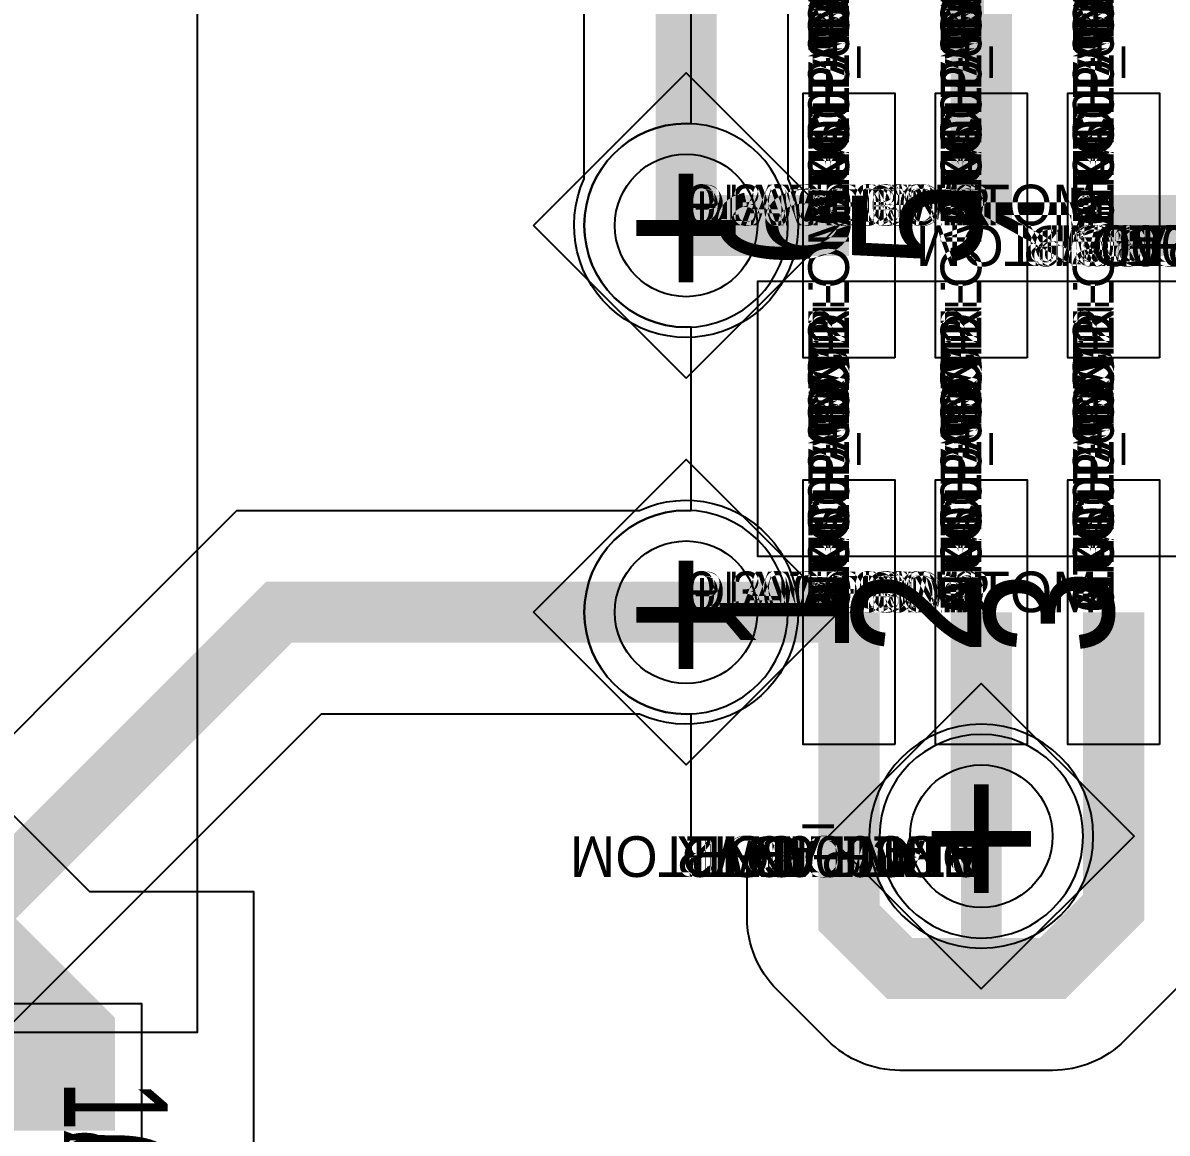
# Model space of a CAD drawing. Extents: x 0 to 323, y 0 to 320.
# Drawn here: x 127.76 to 133.38, y 160.5 to 165.95 of the extents above; entities that cross this region are included whole.
import ezdxf
from ezdxf.enums import TextEntityAlignment as Align

# ---------------------------------------------------------------- set-up
doc = ezdxf.new("R2010")
doc.units = 0
doc.header["$MEASUREMENT"] = 0
doc.layers.get('0').update_dxf_attribs({"linetype": 'CONTINUOUS'})
for name, color, linetype in [('CDN_FIGURES', 7, 'CONTINUOUS'), ('ETCH_BOTTOM', 7, 'CONTINUOUS'), ('ETCH_GND', 3, 'CONTINUOUS'), ('ETCH_INT1', 4, 'CONTINUOUS'), ('ETCH_INT2', 5, 'CONTINUOUS'), ('ETCH_PWR', 6, 'CONTINUOUS'), ('ETCH_TOP', 2, 'CONTINUOUS'), ('MANUFACTURING_NCLEGEND-1-6', 8, 'CONTINUOUS'), ('PACKAGE_GEOMETRY_ASSEMBLY_TOP', 11, 'CONTINUOUS'), ('PACKAGE_GEOMETRY_PIN_NUMBER', 9, 'CONTINUOUS')]:
    doc.layers.add(name, color=color, linetype=linetype)

# ---------------------------------------------------------------- blocks, each defined once
blk = doc.blocks.new('PAD_INFO')
for tag in ['SHAPE_TYPE', 'PAD_HEIGHT', 'PAD_LAYER', 'PAD_TYPE', 'PAD_WIDTH']:
    blk.add_attdef(tag, (0, 0), '', height=0.2)
at = {"flags": 2}
blk.add_attdef('CDN_TYPE', (0, 0), '', height=0.2, dxfattribs=at)
blk = doc.blocks.new('DRILL_INFO')
at = {"flags": 2}
blk.add_attdef('CDN_TYPE', (0, 0), '', height=0.2, dxfattribs=at)
for tag in ['FSHAPE', 'FCHAR', 'DRILL_HEIGHT', 'DIAMETER', 'PLATED', 'DRILL_WIDTH']:
    blk.add_attdef(tag, (0, 0), '', height=0.2)
blk = doc.blocks.new('VIA0700X0300')
at = {"layer": 'ETCH_BOTTOM'}
blk.add_circle((0, 0), 0.35, dxfattribs=at)
at = {"layer": 'ETCH_GND'}
blk.add_circle((0, 0), 0.35, dxfattribs=at)
at = {"layer": 'ETCH_INT1'}
blk.add_circle((0, 0), 0.35, dxfattribs=at)
at = {"layer": 'ETCH_INT2'}
blk.add_circle((0, 0), 0.35, dxfattribs=at)
at = {"layer": 'ETCH_PWR'}
blk.add_circle((0, 0), 0.35, dxfattribs=at)
at = {"layer": 'ETCH_TOP'}
blk.add_circle((0, 0), 0.35, dxfattribs=at)
ref = blk.add_blockref('PAD_INFO', (0, 0))
ref.add_attrib('PAD_LAYER', 'ETCH_TOP', (0, 0), dxfattribs={"height": 0.2})
ref.add_attrib('SHAPE_TYPE', 'NULL', (0, 0), dxfattribs={"height": 0.2})
ref.add_attrib('PAD_TYPE', 'ANTIPAD', (0, 0), dxfattribs={"height": 0.2})
ref.add_attrib('PAD_WIDTH', '0.000000', (0, 0), dxfattribs={"height": 0.2})
ref.add_attrib('PAD_HEIGHT', '0.000000', (0, 0), dxfattribs={"height": 0.2})
ref = blk.add_blockref('PAD_INFO', (0, 0))
ref.add_attrib('PAD_LAYER', 'ETCH_GND', (0, 0), dxfattribs={"height": 0.2})
ref.add_attrib('SHAPE_TYPE', 'NULL', (0, 0), dxfattribs={"height": 0.2})
ref.add_attrib('PAD_TYPE', 'ANTIPAD', (0, 0), dxfattribs={"height": 0.2})
ref.add_attrib('PAD_WIDTH', '0.000000', (0, 0), dxfattribs={"height": 0.2})
ref.add_attrib('PAD_HEIGHT', '0.000000', (0, 0), dxfattribs={"height": 0.2})
ref = blk.add_blockref('PAD_INFO', (0, 0))
ref.add_attrib('PAD_LAYER', 'ETCH_INT1', (0, 0), dxfattribs={"height": 0.2})
ref.add_attrib('SHAPE_TYPE', 'NULL', (0, 0), dxfattribs={"height": 0.2})
ref.add_attrib('PAD_TYPE', 'ANTIPAD', (0, 0), dxfattribs={"height": 0.2})
ref.add_attrib('PAD_WIDTH', '0.000000', (0, 0), dxfattribs={"height": 0.2})
ref.add_attrib('PAD_HEIGHT', '0.000000', (0, 0), dxfattribs={"height": 0.2})
ref = blk.add_blockref('PAD_INFO', (0, 0))
ref.add_attrib('PAD_LAYER', 'ETCH_INT2', (0, 0), dxfattribs={"height": 0.2})
ref.add_attrib('SHAPE_TYPE', 'NULL', (0, 0), dxfattribs={"height": 0.2})
ref.add_attrib('PAD_TYPE', 'ANTIPAD', (0, 0), dxfattribs={"height": 0.2})
ref.add_attrib('PAD_WIDTH', '0.000000', (0, 0), dxfattribs={"height": 0.2})
ref.add_attrib('PAD_HEIGHT', '0.000000', (0, 0), dxfattribs={"height": 0.2})
ref = blk.add_blockref('PAD_INFO', (0, 0))
ref.add_attrib('PAD_LAYER', 'ETCH_PWR', (0, 0), dxfattribs={"height": 0.2})
ref.add_attrib('SHAPE_TYPE', 'NULL', (0, 0), dxfattribs={"height": 0.2})
ref.add_attrib('PAD_TYPE', 'ANTIPAD', (0, 0), dxfattribs={"height": 0.2})
ref.add_attrib('PAD_WIDTH', '0.000000', (0, 0), dxfattribs={"height": 0.2})
ref.add_attrib('PAD_HEIGHT', '0.000000', (0, 0), dxfattribs={"height": 0.2})
ref = blk.add_blockref('PAD_INFO', (0, 0))
ref.add_attrib('PAD_LAYER', 'ETCH_BOTTOM', (0, 0), dxfattribs={"height": 0.2})
ref.add_attrib('SHAPE_TYPE', 'NULL', (0, 0), dxfattribs={"height": 0.2})
ref.add_attrib('PAD_TYPE', 'ANTIPAD', (0, 0), dxfattribs={"height": 0.2})
ref.add_attrib('PAD_WIDTH', '0.000000', (0, 0), dxfattribs={"height": 0.2})
ref.add_attrib('PAD_HEIGHT', '0.000000', (0, 0), dxfattribs={"height": 0.2})
ref = blk.add_blockref('PAD_INFO', (0, 0))
ref.add_attrib('PAD_LAYER', 'ETCH_TOP', (0, 0), dxfattribs={"height": 0.2})
ref.add_attrib('SHAPE_TYPE', 'NULL', (0, 0), dxfattribs={"height": 0.2})
ref.add_attrib('PAD_TYPE', 'THERMAL', (0, 0), dxfattribs={"height": 0.2})
ref.add_attrib('PAD_WIDTH', '0.000000', (0, 0), dxfattribs={"height": 0.2})
ref.add_attrib('PAD_HEIGHT', '0.000000', (0, 0), dxfattribs={"height": 0.2})
ref = blk.add_blockref('PAD_INFO', (0, 0))
ref.add_attrib('PAD_LAYER', 'ETCH_GND', (0, 0), dxfattribs={"height": 0.2})
ref.add_attrib('SHAPE_TYPE', 'NULL', (0, 0), dxfattribs={"height": 0.2})
ref.add_attrib('PAD_TYPE', 'THERMAL', (0, 0), dxfattribs={"height": 0.2})
ref.add_attrib('PAD_WIDTH', '0.000000', (0, 0), dxfattribs={"height": 0.2})
ref.add_attrib('PAD_HEIGHT', '0.000000', (0, 0), dxfattribs={"height": 0.2})
ref = blk.add_blockref('PAD_INFO', (0, 0))
ref.add_attrib('PAD_LAYER', 'ETCH_INT1', (0, 0), dxfattribs={"height": 0.2})
ref.add_attrib('SHAPE_TYPE', 'NULL', (0, 0), dxfattribs={"height": 0.2})
ref.add_attrib('PAD_TYPE', 'THERMAL', (0, 0), dxfattribs={"height": 0.2})
ref.add_attrib('PAD_WIDTH', '0.000000', (0, 0), dxfattribs={"height": 0.2})
ref.add_attrib('PAD_HEIGHT', '0.000000', (0, 0), dxfattribs={"height": 0.2})
ref = blk.add_blockref('PAD_INFO', (0, 0))
ref.add_attrib('PAD_LAYER', 'ETCH_INT2', (0, 0), dxfattribs={"height": 0.2})
ref.add_attrib('SHAPE_TYPE', 'NULL', (0, 0), dxfattribs={"height": 0.2})
ref.add_attrib('PAD_TYPE', 'THERMAL', (0, 0), dxfattribs={"height": 0.2})
ref.add_attrib('PAD_WIDTH', '0.000000', (0, 0), dxfattribs={"height": 0.2})
ref.add_attrib('PAD_HEIGHT', '0.000000', (0, 0), dxfattribs={"height": 0.2})
ref = blk.add_blockref('PAD_INFO', (0, 0))
ref.add_attrib('PAD_LAYER', 'ETCH_PWR', (0, 0), dxfattribs={"height": 0.2})
ref.add_attrib('SHAPE_TYPE', 'NULL', (0, 0), dxfattribs={"height": 0.2})
ref.add_attrib('PAD_TYPE', 'THERMAL', (0, 0), dxfattribs={"height": 0.2})
ref.add_attrib('PAD_WIDTH', '0.000000', (0, 0), dxfattribs={"height": 0.2})
ref.add_attrib('PAD_HEIGHT', '0.000000', (0, 0), dxfattribs={"height": 0.2})
ref = blk.add_blockref('PAD_INFO', (0, 0))
ref.add_attrib('PAD_LAYER', 'ETCH_BOTTOM', (0, 0), dxfattribs={"height": 0.2})
ref.add_attrib('SHAPE_TYPE', 'NULL', (0, 0), dxfattribs={"height": 0.2})
ref.add_attrib('PAD_TYPE', 'THERMAL', (0, 0), dxfattribs={"height": 0.2})
ref.add_attrib('PAD_WIDTH', '0.000000', (0, 0), dxfattribs={"height": 0.2})
ref.add_attrib('PAD_HEIGHT', '0.000000', (0, 0), dxfattribs={"height": 0.2})
ref = blk.add_blockref('PAD_INFO', (0, 0))
ref.add_attrib('PAD_LAYER', 'ETCH_TOP', (0, 0), dxfattribs={"height": 0.2})
ref.add_attrib('SHAPE_TYPE', 'CIRCLE', (0, 0), dxfattribs={"height": 0.2})
ref.add_attrib('PAD_TYPE', 'REGULAR', (0, 0), dxfattribs={"height": 0.2})
ref.add_attrib('PAD_WIDTH', '0.700000', (0, 0), dxfattribs={"height": 0.2})
ref.add_attrib('PAD_HEIGHT', '0.700000', (0, 0), dxfattribs={"height": 0.2})
ref = blk.add_blockref('PAD_INFO', (0, 0))
ref.add_attrib('PAD_LAYER', 'ETCH_GND', (0, 0), dxfattribs={"height": 0.2})
ref.add_attrib('SHAPE_TYPE', 'CIRCLE', (0, 0), dxfattribs={"height": 0.2})
ref.add_attrib('PAD_TYPE', 'REGULAR', (0, 0), dxfattribs={"height": 0.2})
ref.add_attrib('PAD_WIDTH', '0.700000', (0, 0), dxfattribs={"height": 0.2})
ref.add_attrib('PAD_HEIGHT', '0.700000', (0, 0), dxfattribs={"height": 0.2})
ref = blk.add_blockref('PAD_INFO', (0, 0))
ref.add_attrib('PAD_LAYER', 'ETCH_INT1', (0, 0), dxfattribs={"height": 0.2})
ref.add_attrib('SHAPE_TYPE', 'CIRCLE', (0, 0), dxfattribs={"height": 0.2})
ref.add_attrib('PAD_TYPE', 'REGULAR', (0, 0), dxfattribs={"height": 0.2})
ref.add_attrib('PAD_WIDTH', '0.700000', (0, 0), dxfattribs={"height": 0.2})
ref.add_attrib('PAD_HEIGHT', '0.700000', (0, 0), dxfattribs={"height": 0.2})
ref = blk.add_blockref('PAD_INFO', (0, 0))
ref.add_attrib('PAD_LAYER', 'ETCH_INT2', (0, 0), dxfattribs={"height": 0.2})
ref.add_attrib('SHAPE_TYPE', 'CIRCLE', (0, 0), dxfattribs={"height": 0.2})
ref.add_attrib('PAD_TYPE', 'REGULAR', (0, 0), dxfattribs={"height": 0.2})
ref.add_attrib('PAD_WIDTH', '0.700000', (0, 0), dxfattribs={"height": 0.2})
ref.add_attrib('PAD_HEIGHT', '0.700000', (0, 0), dxfattribs={"height": 0.2})
ref = blk.add_blockref('PAD_INFO', (0, 0))
ref.add_attrib('PAD_LAYER', 'ETCH_PWR', (0, 0), dxfattribs={"height": 0.2})
ref.add_attrib('SHAPE_TYPE', 'CIRCLE', (0, 0), dxfattribs={"height": 0.2})
ref.add_attrib('PAD_TYPE', 'REGULAR', (0, 0), dxfattribs={"height": 0.2})
ref.add_attrib('PAD_WIDTH', '0.700000', (0, 0), dxfattribs={"height": 0.2})
ref.add_attrib('PAD_HEIGHT', '0.700000', (0, 0), dxfattribs={"height": 0.2})
ref = blk.add_blockref('PAD_INFO', (0, 0))
ref.add_attrib('PAD_LAYER', 'ETCH_BOTTOM', (0, 0), dxfattribs={"height": 0.2})
ref.add_attrib('SHAPE_TYPE', 'CIRCLE', (0, 0), dxfattribs={"height": 0.2})
ref.add_attrib('PAD_TYPE', 'REGULAR', (0, 0), dxfattribs={"height": 0.2})
ref.add_attrib('PAD_WIDTH', '0.700000', (0, 0), dxfattribs={"height": 0.2})
ref.add_attrib('PAD_HEIGHT', '0.700000', (0, 0), dxfattribs={"height": 0.2})
ref = blk.add_blockref('DRILL_INFO', (0, 0))
ref.add_attrib('DIAMETER', '0.300000', (0, 0), dxfattribs={"height": 0.2})
ref.add_attrib('PLATED', 'PLATED', (0, 0), dxfattribs={"height": 0.2})
ref.add_attrib('FSHAPE', 'DIAMOND', (0, 0), dxfattribs={"height": 0.2})
ref.add_attrib('FCHAR', '+', (0, 0), dxfattribs={"height": 0.2})
ref.add_attrib('DRILL_WIDTH', '1.500000', (0, 0), dxfattribs={"height": 0.2})
ref.add_attrib('DRILL_HEIGHT', '1.500000', (0, 0), dxfattribs={"height": 0.2})
for tag in ['CDN_TYPE', 'PIN']:
    blk.add_attdef(tag, (0, 0), '', height=0.2)
at = {"flags": 2}
for tag in ['PSTKNAME', 'BBV']:
    blk.add_attdef(tag, (0, 0), '', height=0.2, dxfattribs=at)
blk = doc.blocks.new('FIGURE_DIAMOND')
at = {"layer": 'CDN_FIGURES'}
blk.add_lwpolyline([(-0.5, 0), (0, 0.5), (0.5, 0), (0, -0.5)], close=True, dxfattribs=at)
blk = doc.blocks.new('RC1300X0450TS_NS')
at = {"layer": 'ETCH_TOP'}
blk.add_lwpolyline([(-0.65, -0.225), (-0.65, 0.225), (0.65, 0.225), (0.65, -0.225)], close=True, dxfattribs=at)
ref = blk.add_blockref('PAD_INFO', (0, 0))
ref.add_attrib('PAD_LAYER', 'ETCH_TOP', (0, 0), dxfattribs={"height": 0.2})
ref.add_attrib('SHAPE_TYPE', 'NULL', (0, 0), dxfattribs={"height": 0.2})
ref.add_attrib('PAD_TYPE', 'ANTIPAD', (0, 0), dxfattribs={"height": 0.2})
ref.add_attrib('PAD_WIDTH', '0.000000', (0, 0), dxfattribs={"height": 0.2})
ref.add_attrib('PAD_HEIGHT', '0.000000', (0, 0), dxfattribs={"height": 0.2})
ref = blk.add_blockref('PAD_INFO', (0, 0))
ref.add_attrib('PAD_LAYER', 'ETCH_GND', (0, 0), dxfattribs={"height": 0.2})
ref.add_attrib('SHAPE_TYPE', 'NULL', (0, 0), dxfattribs={"height": 0.2})
ref.add_attrib('PAD_TYPE', 'ANTIPAD', (0, 0), dxfattribs={"height": 0.2})
ref.add_attrib('PAD_WIDTH', '0.000000', (0, 0), dxfattribs={"height": 0.2})
ref.add_attrib('PAD_HEIGHT', '0.000000', (0, 0), dxfattribs={"height": 0.2})
ref = blk.add_blockref('PAD_INFO', (0, 0))
ref.add_attrib('PAD_LAYER', 'ETCH_INT1', (0, 0), dxfattribs={"height": 0.2})
ref.add_attrib('SHAPE_TYPE', 'NULL', (0, 0), dxfattribs={"height": 0.2})
ref.add_attrib('PAD_TYPE', 'ANTIPAD', (0, 0), dxfattribs={"height": 0.2})
ref.add_attrib('PAD_WIDTH', '0.000000', (0, 0), dxfattribs={"height": 0.2})
ref.add_attrib('PAD_HEIGHT', '0.000000', (0, 0), dxfattribs={"height": 0.2})
ref = blk.add_blockref('PAD_INFO', (0, 0))
ref.add_attrib('PAD_LAYER', 'ETCH_INT2', (0, 0), dxfattribs={"height": 0.2})
ref.add_attrib('SHAPE_TYPE', 'NULL', (0, 0), dxfattribs={"height": 0.2})
ref.add_attrib('PAD_TYPE', 'ANTIPAD', (0, 0), dxfattribs={"height": 0.2})
ref.add_attrib('PAD_WIDTH', '0.000000', (0, 0), dxfattribs={"height": 0.2})
ref.add_attrib('PAD_HEIGHT', '0.000000', (0, 0), dxfattribs={"height": 0.2})
ref = blk.add_blockref('PAD_INFO', (0, 0))
ref.add_attrib('PAD_LAYER', 'ETCH_PWR', (0, 0), dxfattribs={"height": 0.2})
ref.add_attrib('SHAPE_TYPE', 'NULL', (0, 0), dxfattribs={"height": 0.2})
ref.add_attrib('PAD_TYPE', 'ANTIPAD', (0, 0), dxfattribs={"height": 0.2})
ref.add_attrib('PAD_WIDTH', '0.000000', (0, 0), dxfattribs={"height": 0.2})
ref.add_attrib('PAD_HEIGHT', '0.000000', (0, 0), dxfattribs={"height": 0.2})
ref = blk.add_blockref('PAD_INFO', (0, 0))
ref.add_attrib('PAD_LAYER', 'ETCH_BOTTOM', (0, 0), dxfattribs={"height": 0.2})
ref.add_attrib('SHAPE_TYPE', 'NULL', (0, 0), dxfattribs={"height": 0.2})
ref.add_attrib('PAD_TYPE', 'ANTIPAD', (0, 0), dxfattribs={"height": 0.2})
ref.add_attrib('PAD_WIDTH', '0.000000', (0, 0), dxfattribs={"height": 0.2})
ref.add_attrib('PAD_HEIGHT', '0.000000', (0, 0), dxfattribs={"height": 0.2})
ref = blk.add_blockref('PAD_INFO', (0, 0))
ref.add_attrib('PAD_LAYER', 'ETCH_TOP', (0, 0), dxfattribs={"height": 0.2})
ref.add_attrib('SHAPE_TYPE', 'NULL', (0, 0), dxfattribs={"height": 0.2})
ref.add_attrib('PAD_TYPE', 'THERMAL', (0, 0), dxfattribs={"height": 0.2})
ref.add_attrib('PAD_WIDTH', '0.000000', (0, 0), dxfattribs={"height": 0.2})
ref.add_attrib('PAD_HEIGHT', '0.000000', (0, 0), dxfattribs={"height": 0.2})
ref = blk.add_blockref('PAD_INFO', (0, 0))
ref.add_attrib('PAD_LAYER', 'ETCH_GND', (0, 0), dxfattribs={"height": 0.2})
ref.add_attrib('SHAPE_TYPE', 'NULL', (0, 0), dxfattribs={"height": 0.2})
ref.add_attrib('PAD_TYPE', 'THERMAL', (0, 0), dxfattribs={"height": 0.2})
ref.add_attrib('PAD_WIDTH', '0.000000', (0, 0), dxfattribs={"height": 0.2})
ref.add_attrib('PAD_HEIGHT', '0.000000', (0, 0), dxfattribs={"height": 0.2})
ref = blk.add_blockref('PAD_INFO', (0, 0))
ref.add_attrib('PAD_LAYER', 'ETCH_INT1', (0, 0), dxfattribs={"height": 0.2})
ref.add_attrib('SHAPE_TYPE', 'NULL', (0, 0), dxfattribs={"height": 0.2})
ref.add_attrib('PAD_TYPE', 'THERMAL', (0, 0), dxfattribs={"height": 0.2})
ref.add_attrib('PAD_WIDTH', '0.000000', (0, 0), dxfattribs={"height": 0.2})
ref.add_attrib('PAD_HEIGHT', '0.000000', (0, 0), dxfattribs={"height": 0.2})
ref = blk.add_blockref('PAD_INFO', (0, 0))
ref.add_attrib('PAD_LAYER', 'ETCH_INT2', (0, 0), dxfattribs={"height": 0.2})
ref.add_attrib('SHAPE_TYPE', 'NULL', (0, 0), dxfattribs={"height": 0.2})
ref.add_attrib('PAD_TYPE', 'THERMAL', (0, 0), dxfattribs={"height": 0.2})
ref.add_attrib('PAD_WIDTH', '0.000000', (0, 0), dxfattribs={"height": 0.2})
ref.add_attrib('PAD_HEIGHT', '0.000000', (0, 0), dxfattribs={"height": 0.2})
ref = blk.add_blockref('PAD_INFO', (0, 0))
ref.add_attrib('PAD_LAYER', 'ETCH_PWR', (0, 0), dxfattribs={"height": 0.2})
ref.add_attrib('SHAPE_TYPE', 'NULL', (0, 0), dxfattribs={"height": 0.2})
ref.add_attrib('PAD_TYPE', 'THERMAL', (0, 0), dxfattribs={"height": 0.2})
ref.add_attrib('PAD_WIDTH', '0.000000', (0, 0), dxfattribs={"height": 0.2})
ref.add_attrib('PAD_HEIGHT', '0.000000', (0, 0), dxfattribs={"height": 0.2})
ref = blk.add_blockref('PAD_INFO', (0, 0))
ref.add_attrib('PAD_LAYER', 'ETCH_BOTTOM', (0, 0), dxfattribs={"height": 0.2})
ref.add_attrib('SHAPE_TYPE', 'NULL', (0, 0), dxfattribs={"height": 0.2})
ref.add_attrib('PAD_TYPE', 'THERMAL', (0, 0), dxfattribs={"height": 0.2})
ref.add_attrib('PAD_WIDTH', '0.000000', (0, 0), dxfattribs={"height": 0.2})
ref.add_attrib('PAD_HEIGHT', '0.000000', (0, 0), dxfattribs={"height": 0.2})
ref = blk.add_blockref('PAD_INFO', (0, 0))
ref.add_attrib('PAD_LAYER', 'ETCH_TOP', (0, 0), dxfattribs={"height": 0.2})
ref.add_attrib('SHAPE_TYPE', 'RECTANGLE', (0, 0), dxfattribs={"height": 0.2})
ref.add_attrib('PAD_TYPE', 'REGULAR', (0, 0), dxfattribs={"height": 0.2})
ref.add_attrib('PAD_WIDTH', '1.300000', (0, 0), dxfattribs={"height": 0.2})
ref.add_attrib('PAD_HEIGHT', '0.450000', (0, 0), dxfattribs={"height": 0.2})
ref = blk.add_blockref('PAD_INFO', (0, 0))
ref.add_attrib('PAD_LAYER', 'ETCH_GND', (0, 0), dxfattribs={"height": 0.2})
ref.add_attrib('SHAPE_TYPE', 'NULL', (0, 0), dxfattribs={"height": 0.2})
ref.add_attrib('PAD_TYPE', 'REGULAR', (0, 0), dxfattribs={"height": 0.2})
ref.add_attrib('PAD_WIDTH', '0.000000', (0, 0), dxfattribs={"height": 0.2})
ref.add_attrib('PAD_HEIGHT', '0.000000', (0, 0), dxfattribs={"height": 0.2})
ref = blk.add_blockref('PAD_INFO', (0, 0))
ref.add_attrib('PAD_LAYER', 'ETCH_INT1', (0, 0), dxfattribs={"height": 0.2})
ref.add_attrib('SHAPE_TYPE', 'NULL', (0, 0), dxfattribs={"height": 0.2})
ref.add_attrib('PAD_TYPE', 'REGULAR', (0, 0), dxfattribs={"height": 0.2})
ref.add_attrib('PAD_WIDTH', '0.000000', (0, 0), dxfattribs={"height": 0.2})
ref.add_attrib('PAD_HEIGHT', '0.000000', (0, 0), dxfattribs={"height": 0.2})
ref = blk.add_blockref('PAD_INFO', (0, 0))
ref.add_attrib('PAD_LAYER', 'ETCH_INT2', (0, 0), dxfattribs={"height": 0.2})
ref.add_attrib('SHAPE_TYPE', 'NULL', (0, 0), dxfattribs={"height": 0.2})
ref.add_attrib('PAD_TYPE', 'REGULAR', (0, 0), dxfattribs={"height": 0.2})
ref.add_attrib('PAD_WIDTH', '0.000000', (0, 0), dxfattribs={"height": 0.2})
ref.add_attrib('PAD_HEIGHT', '0.000000', (0, 0), dxfattribs={"height": 0.2})
ref = blk.add_blockref('PAD_INFO', (0, 0))
ref.add_attrib('PAD_LAYER', 'ETCH_PWR', (0, 0), dxfattribs={"height": 0.2})
ref.add_attrib('SHAPE_TYPE', 'NULL', (0, 0), dxfattribs={"height": 0.2})
ref.add_attrib('PAD_TYPE', 'REGULAR', (0, 0), dxfattribs={"height": 0.2})
ref.add_attrib('PAD_WIDTH', '0.000000', (0, 0), dxfattribs={"height": 0.2})
ref.add_attrib('PAD_HEIGHT', '0.000000', (0, 0), dxfattribs={"height": 0.2})
ref = blk.add_blockref('PAD_INFO', (0, 0))
ref.add_attrib('PAD_LAYER', 'ETCH_BOTTOM', (0, 0), dxfattribs={"height": 0.2})
ref.add_attrib('SHAPE_TYPE', 'NULL', (0, 0), dxfattribs={"height": 0.2})
ref.add_attrib('PAD_TYPE', 'REGULAR', (0, 0), dxfattribs={"height": 0.2})
ref.add_attrib('PAD_WIDTH', '0.000000', (0, 0), dxfattribs={"height": 0.2})
ref.add_attrib('PAD_HEIGHT', '0.000000', (0, 0), dxfattribs={"height": 0.2})
ref = blk.add_blockref('DRILL_INFO', (0, 0))
ref.add_attrib('DIAMETER', '0.000000', (0, 0), dxfattribs={"height": 0.2})
ref.add_attrib('PLATED', 'PLATED', (0, 0), dxfattribs={"height": 0.2})
ref.add_attrib('FSHAPE', 'NULL', (0, 0), dxfattribs={"height": 0.2})
ref.add_attrib('DRILL_WIDTH', '0.000000', (0, 0), dxfattribs={"height": 0.2})
ref.add_attrib('DRILL_HEIGHT', '0.000000', (0, 0), dxfattribs={"height": 0.2})
for tag in ['CDN_TYPE', 'PIN']:
    blk.add_attdef(tag, (0, 0), '', height=0.2)
at = {"flags": 2}
for tag in ['PSTKNAME', 'BBV']:
    blk.add_attdef(tag, (0, 0), '', height=0.2, dxfattribs=at)
blk = doc.blocks.new('F58')
at = {"layer": 'PACKAGE_GEOMETRY_ASSEMBLY_TOP'}
blk.add_lwpolyline([(0.275, -1.75), (1.625, -1.75), (1.625, 0.45), (0.275, 0.45)], close=True, dxfattribs=at)
at = {"layer": 'ETCH_TOP'}
ref = blk.add_blockref('RC1300X0450TS_NS', (0, 0), dxfattribs=at)
ref.add_attrib('CDN_TYPE', 'PIN', (0, 0), dxfattribs={"height": 0.2})
ref.add_attrib('PIN', '1', (0, 0), dxfattribs={"height": 0.2})
ref = blk.add_blockref('RC1300X0450TS_NS', (1.9, 0), dxfattribs=at)
ref.add_attrib('CDN_TYPE', 'PIN', (0, 0), dxfattribs={"height": 0.2})
ref.add_attrib('PIN', '6', (0, 0), dxfattribs={"height": 0.2})
ref = blk.add_blockref('RC1300X0450TS_NS', (0, -0.65), dxfattribs=at)
ref.add_attrib('CDN_TYPE', 'PIN', (0, 0), dxfattribs={"height": 0.2})
ref.add_attrib('PIN', '2', (0, 0), dxfattribs={"height": 0.2})
ref = blk.add_blockref('RC1300X0450TS_NS', (0, -1.3), dxfattribs=at)
ref.add_attrib('CDN_TYPE', 'PIN', (0, 0), dxfattribs={"height": 0.2})
ref.add_attrib('PIN', '3', (0, 0), dxfattribs={"height": 0.2})
ref = blk.add_blockref('RC1300X0450TS_NS', (1.9, -1.3), dxfattribs=at)
ref.add_attrib('CDN_TYPE', 'PIN', (0, 0), dxfattribs={"height": 0.2})
ref.add_attrib('PIN', '4', (0, 0), dxfattribs={"height": 0.2})
ref = blk.add_blockref('RC1300X0450TS_NS', (1.9, -0.65), dxfattribs=at)
ref.add_attrib('CDN_TYPE', 'PIN', (0, 0), dxfattribs={"height": 0.2})
ref.add_attrib('PIN', '5', (0, 0), dxfattribs={"height": 0.2})
at = {"flags": 2}
for tag in ['SYMBOL_TYPE', 'CDN_TYPE', 'REFDES']:
    blk.add_attdef(tag, (0, 0), '', height=0.2, dxfattribs=at)
blk = doc.blocks.new('RC1250X0760TS')
at = {"layer": 'ETCH_TOP'}
blk.add_lwpolyline([(-0.625, -0.38), (-0.625, 0.38), (0.625, 0.38), (0.625, -0.38)], close=True, dxfattribs=at)
ref = blk.add_blockref('PAD_INFO', (0, 0))
ref.add_attrib('PAD_LAYER', 'ETCH_TOP', (0, 0), dxfattribs={"height": 0.2})
ref.add_attrib('SHAPE_TYPE', 'NULL', (0, 0), dxfattribs={"height": 0.2})
ref.add_attrib('PAD_TYPE', 'ANTIPAD', (0, 0), dxfattribs={"height": 0.2})
ref.add_attrib('PAD_WIDTH', '0.000000', (0, 0), dxfattribs={"height": 0.2})
ref.add_attrib('PAD_HEIGHT', '0.000000', (0, 0), dxfattribs={"height": 0.2})
ref = blk.add_blockref('PAD_INFO', (0, 0))
ref.add_attrib('PAD_LAYER', 'ETCH_GND', (0, 0), dxfattribs={"height": 0.2})
ref.add_attrib('SHAPE_TYPE', 'NULL', (0, 0), dxfattribs={"height": 0.2})
ref.add_attrib('PAD_TYPE', 'ANTIPAD', (0, 0), dxfattribs={"height": 0.2})
ref.add_attrib('PAD_WIDTH', '0.000000', (0, 0), dxfattribs={"height": 0.2})
ref.add_attrib('PAD_HEIGHT', '0.000000', (0, 0), dxfattribs={"height": 0.2})
ref = blk.add_blockref('PAD_INFO', (0, 0))
ref.add_attrib('PAD_LAYER', 'ETCH_INT1', (0, 0), dxfattribs={"height": 0.2})
ref.add_attrib('SHAPE_TYPE', 'NULL', (0, 0), dxfattribs={"height": 0.2})
ref.add_attrib('PAD_TYPE', 'ANTIPAD', (0, 0), dxfattribs={"height": 0.2})
ref.add_attrib('PAD_WIDTH', '0.000000', (0, 0), dxfattribs={"height": 0.2})
ref.add_attrib('PAD_HEIGHT', '0.000000', (0, 0), dxfattribs={"height": 0.2})
ref = blk.add_blockref('PAD_INFO', (0, 0))
ref.add_attrib('PAD_LAYER', 'ETCH_INT2', (0, 0), dxfattribs={"height": 0.2})
ref.add_attrib('SHAPE_TYPE', 'NULL', (0, 0), dxfattribs={"height": 0.2})
ref.add_attrib('PAD_TYPE', 'ANTIPAD', (0, 0), dxfattribs={"height": 0.2})
ref.add_attrib('PAD_WIDTH', '0.000000', (0, 0), dxfattribs={"height": 0.2})
ref.add_attrib('PAD_HEIGHT', '0.000000', (0, 0), dxfattribs={"height": 0.2})
ref = blk.add_blockref('PAD_INFO', (0, 0))
ref.add_attrib('PAD_LAYER', 'ETCH_PWR', (0, 0), dxfattribs={"height": 0.2})
ref.add_attrib('SHAPE_TYPE', 'NULL', (0, 0), dxfattribs={"height": 0.2})
ref.add_attrib('PAD_TYPE', 'ANTIPAD', (0, 0), dxfattribs={"height": 0.2})
ref.add_attrib('PAD_WIDTH', '0.000000', (0, 0), dxfattribs={"height": 0.2})
ref.add_attrib('PAD_HEIGHT', '0.000000', (0, 0), dxfattribs={"height": 0.2})
ref = blk.add_blockref('PAD_INFO', (0, 0))
ref.add_attrib('PAD_LAYER', 'ETCH_BOTTOM', (0, 0), dxfattribs={"height": 0.2})
ref.add_attrib('SHAPE_TYPE', 'NULL', (0, 0), dxfattribs={"height": 0.2})
ref.add_attrib('PAD_TYPE', 'ANTIPAD', (0, 0), dxfattribs={"height": 0.2})
ref.add_attrib('PAD_WIDTH', '0.000000', (0, 0), dxfattribs={"height": 0.2})
ref.add_attrib('PAD_HEIGHT', '0.000000', (0, 0), dxfattribs={"height": 0.2})
ref = blk.add_blockref('PAD_INFO', (0, 0))
ref.add_attrib('PAD_LAYER', 'ETCH_TOP', (0, 0), dxfattribs={"height": 0.2})
ref.add_attrib('SHAPE_TYPE', 'NULL', (0, 0), dxfattribs={"height": 0.2})
ref.add_attrib('PAD_TYPE', 'THERMAL', (0, 0), dxfattribs={"height": 0.2})
ref.add_attrib('PAD_WIDTH', '0.000000', (0, 0), dxfattribs={"height": 0.2})
ref.add_attrib('PAD_HEIGHT', '0.000000', (0, 0), dxfattribs={"height": 0.2})
ref = blk.add_blockref('PAD_INFO', (0, 0))
ref.add_attrib('PAD_LAYER', 'ETCH_GND', (0, 0), dxfattribs={"height": 0.2})
ref.add_attrib('SHAPE_TYPE', 'NULL', (0, 0), dxfattribs={"height": 0.2})
ref.add_attrib('PAD_TYPE', 'THERMAL', (0, 0), dxfattribs={"height": 0.2})
ref.add_attrib('PAD_WIDTH', '0.000000', (0, 0), dxfattribs={"height": 0.2})
ref.add_attrib('PAD_HEIGHT', '0.000000', (0, 0), dxfattribs={"height": 0.2})
ref = blk.add_blockref('PAD_INFO', (0, 0))
ref.add_attrib('PAD_LAYER', 'ETCH_INT1', (0, 0), dxfattribs={"height": 0.2})
ref.add_attrib('SHAPE_TYPE', 'NULL', (0, 0), dxfattribs={"height": 0.2})
ref.add_attrib('PAD_TYPE', 'THERMAL', (0, 0), dxfattribs={"height": 0.2})
ref.add_attrib('PAD_WIDTH', '0.000000', (0, 0), dxfattribs={"height": 0.2})
ref.add_attrib('PAD_HEIGHT', '0.000000', (0, 0), dxfattribs={"height": 0.2})
ref = blk.add_blockref('PAD_INFO', (0, 0))
ref.add_attrib('PAD_LAYER', 'ETCH_INT2', (0, 0), dxfattribs={"height": 0.2})
ref.add_attrib('SHAPE_TYPE', 'NULL', (0, 0), dxfattribs={"height": 0.2})
ref.add_attrib('PAD_TYPE', 'THERMAL', (0, 0), dxfattribs={"height": 0.2})
ref.add_attrib('PAD_WIDTH', '0.000000', (0, 0), dxfattribs={"height": 0.2})
ref.add_attrib('PAD_HEIGHT', '0.000000', (0, 0), dxfattribs={"height": 0.2})
ref = blk.add_blockref('PAD_INFO', (0, 0))
ref.add_attrib('PAD_LAYER', 'ETCH_PWR', (0, 0), dxfattribs={"height": 0.2})
ref.add_attrib('SHAPE_TYPE', 'NULL', (0, 0), dxfattribs={"height": 0.2})
ref.add_attrib('PAD_TYPE', 'THERMAL', (0, 0), dxfattribs={"height": 0.2})
ref.add_attrib('PAD_WIDTH', '0.000000', (0, 0), dxfattribs={"height": 0.2})
ref.add_attrib('PAD_HEIGHT', '0.000000', (0, 0), dxfattribs={"height": 0.2})
ref = blk.add_blockref('PAD_INFO', (0, 0))
ref.add_attrib('PAD_LAYER', 'ETCH_BOTTOM', (0, 0), dxfattribs={"height": 0.2})
ref.add_attrib('SHAPE_TYPE', 'NULL', (0, 0), dxfattribs={"height": 0.2})
ref.add_attrib('PAD_TYPE', 'THERMAL', (0, 0), dxfattribs={"height": 0.2})
ref.add_attrib('PAD_WIDTH', '0.000000', (0, 0), dxfattribs={"height": 0.2})
ref.add_attrib('PAD_HEIGHT', '0.000000', (0, 0), dxfattribs={"height": 0.2})
ref = blk.add_blockref('PAD_INFO', (0, 0))
ref.add_attrib('PAD_LAYER', 'ETCH_TOP', (0, 0), dxfattribs={"height": 0.2})
ref.add_attrib('SHAPE_TYPE', 'RECTANGLE', (0, 0), dxfattribs={"height": 0.2})
ref.add_attrib('PAD_TYPE', 'REGULAR', (0, 0), dxfattribs={"height": 0.2})
ref.add_attrib('PAD_WIDTH', '1.250000', (0, 0), dxfattribs={"height": 0.2})
ref.add_attrib('PAD_HEIGHT', '0.760000', (0, 0), dxfattribs={"height": 0.2})
ref = blk.add_blockref('PAD_INFO', (0, 0))
ref.add_attrib('PAD_LAYER', 'ETCH_GND', (0, 0), dxfattribs={"height": 0.2})
ref.add_attrib('SHAPE_TYPE', 'NULL', (0, 0), dxfattribs={"height": 0.2})
ref.add_attrib('PAD_TYPE', 'REGULAR', (0, 0), dxfattribs={"height": 0.2})
ref.add_attrib('PAD_WIDTH', '0.000000', (0, 0), dxfattribs={"height": 0.2})
ref.add_attrib('PAD_HEIGHT', '0.000000', (0, 0), dxfattribs={"height": 0.2})
ref = blk.add_blockref('PAD_INFO', (0, 0))
ref.add_attrib('PAD_LAYER', 'ETCH_INT1', (0, 0), dxfattribs={"height": 0.2})
ref.add_attrib('SHAPE_TYPE', 'NULL', (0, 0), dxfattribs={"height": 0.2})
ref.add_attrib('PAD_TYPE', 'REGULAR', (0, 0), dxfattribs={"height": 0.2})
ref.add_attrib('PAD_WIDTH', '0.000000', (0, 0), dxfattribs={"height": 0.2})
ref.add_attrib('PAD_HEIGHT', '0.000000', (0, 0), dxfattribs={"height": 0.2})
ref = blk.add_blockref('PAD_INFO', (0, 0))
ref.add_attrib('PAD_LAYER', 'ETCH_INT2', (0, 0), dxfattribs={"height": 0.2})
ref.add_attrib('SHAPE_TYPE', 'NULL', (0, 0), dxfattribs={"height": 0.2})
ref.add_attrib('PAD_TYPE', 'REGULAR', (0, 0), dxfattribs={"height": 0.2})
ref.add_attrib('PAD_WIDTH', '0.000000', (0, 0), dxfattribs={"height": 0.2})
ref.add_attrib('PAD_HEIGHT', '0.000000', (0, 0), dxfattribs={"height": 0.2})
ref = blk.add_blockref('PAD_INFO', (0, 0))
ref.add_attrib('PAD_LAYER', 'ETCH_PWR', (0, 0), dxfattribs={"height": 0.2})
ref.add_attrib('SHAPE_TYPE', 'NULL', (0, 0), dxfattribs={"height": 0.2})
ref.add_attrib('PAD_TYPE', 'REGULAR', (0, 0), dxfattribs={"height": 0.2})
ref.add_attrib('PAD_WIDTH', '0.000000', (0, 0), dxfattribs={"height": 0.2})
ref.add_attrib('PAD_HEIGHT', '0.000000', (0, 0), dxfattribs={"height": 0.2})
ref = blk.add_blockref('PAD_INFO', (0, 0))
ref.add_attrib('PAD_LAYER', 'ETCH_BOTTOM', (0, 0), dxfattribs={"height": 0.2})
ref.add_attrib('SHAPE_TYPE', 'NULL', (0, 0), dxfattribs={"height": 0.2})
ref.add_attrib('PAD_TYPE', 'REGULAR', (0, 0), dxfattribs={"height": 0.2})
ref.add_attrib('PAD_WIDTH', '0.000000', (0, 0), dxfattribs={"height": 0.2})
ref.add_attrib('PAD_HEIGHT', '0.000000', (0, 0), dxfattribs={"height": 0.2})
ref = blk.add_blockref('DRILL_INFO', (0, 0))
ref.add_attrib('DIAMETER', '0.000000', (0, 0), dxfattribs={"height": 0.2})
ref.add_attrib('PLATED', 'PLATED', (0, 0), dxfattribs={"height": 0.2})
ref.add_attrib('FSHAPE', 'NULL', (0, 0), dxfattribs={"height": 0.2})
ref.add_attrib('DRILL_WIDTH', '0.000000', (0, 0), dxfattribs={"height": 0.2})
ref.add_attrib('DRILL_HEIGHT', '0.000000', (0, 0), dxfattribs={"height": 0.2})
for tag in ['CDN_TYPE', 'PIN']:
    blk.add_attdef(tag, (0, 0), '', height=0.2)
at = {"flags": 2}
for tag in ['PSTKNAME', 'BBV']:
    blk.add_attdef(tag, (0, 0), '', height=0.2, dxfattribs=at)
blk = doc.blocks.new('SO-16W')
at = {"layer": 'PACKAGE_GEOMETRY_ASSEMBLY_TOP'}
blk.add_lwpolyline([(-4.113, -5.1), (4.113, -5.1), (4.113, 5.1), (-4.113, 5.1)], close=True, dxfattribs=at)
at = {"layer": 'ETCH_TOP'}
blk.add_blockref('RC1250X0760TS', (4.596, 4.445), dxfattribs=at)
at = {"flags": 2}
for tag in ['SYMBOL_TYPE', 'CDN_TYPE', 'REFDES']:
    blk.add_attdef(tag, (0, 0), '', height=0.2, dxfattribs=at)

msp = doc.modelspace()

# ---------------------------------------------------------------- linework, layer by layer
at = {"layer": 'ETCH_BOTTOM'}
for points, format in [([(124.5855, 221.8091), (132.0677, 214.3269), (132.0677, 170.4534), (131.5127, 169.8984), (131.5127, 165.1847, -1.558329), (130.5125, 165.1847), (130.5125, 170.3126), (131.0675, 170.8676), (131.0675, 183.0334), (129.2175, 183.0334), (129.2175, 183.4834), (127.9592, 183.4834), (127.6719, 183.1962, -0.17081)], "xyb"), ([(123.7476, 221.4555, 0.3, 0.3, 0), (124.2319, 221.4555, 0.3, 0.3, 0), (131.5676, 214.1198, 0.3, 0.3, 0), (131.5676, 170.6605, 0.3, 0.3, 0), (131.0126, 170.1055, 0.3, 0.3, 0), (131.0126, 164.9555, 0.3, 0.3, 0)], "xyseb"), ([(97.7626, 169.1055, 0.3, 0.3, 0), (99.5126, 170.8555, 0.3, 0.3, 0), (111.9319, 170.8555, 0.3, 0.3, 0), (114.1626, 168.6248, 0.3, 0.3, 0), (114.1626, 168.1862, 0.3, 0.3, 0), (115.8933, 166.4555, 0.3, 0.3, 0), (117.1126, 166.4555, 0.3, 0.3, 0), (122.7576, 160.8105, 0.3, 0.3, 0), (126.7676, 160.8105, 0.3, 0.3, 0), (129.0126, 163.0555, 0.3, 0.3, 0), (131.0126, 163.0555, 0.3, 0.3, 0)], "xyseb"), ([(126.8127, 161.5628), (128.8055, 163.5556), (130.7834, 163.5556, -1.558329), (130.7834, 162.5554), (129.2197, 162.5554), (126.9747, 160.3104)], "xyb"), ([(132.4626, 161.9555, 0.2, 0.2, 0), (132.4626, 162.5563, 0.2, 0.2, 0)], "xyseb"), ([(132.4626, 161.3547, 0.2, 0.2, 0), (132.4626, 161.9555, 0.2, 0.2, 0)], "xyseb")]:
    msp.add_lwpolyline(points, format=format, dxfattribs=at)
msp.add_lwpolyline([(133.0127, 161.9555, 1), (131.9125, 161.9555, 1)], format="xyb", close=True, dxfattribs=at)
at = {"layer": 'ETCH_GND'}
for points in [[(131.5127, 164.9555, 1), (130.5125, 164.9555, 1)], [(131.5127, 163.0555, 1), (130.5125, 163.0555, 1)]]:
    msp.add_lwpolyline(points, format="xyb", close=True, dxfattribs=at)
at = {"layer": 'ETCH_INT1'}
for points in [[(131.5127, 164.9555, 1), (130.5125, 164.9555, 1)], [(131.5127, 163.0555, 1), (130.5125, 163.0555, 1)], [(132.9627, 161.9555, 1), (131.9625, 161.9555, 1)]]:
    msp.add_lwpolyline(points, format="xyb", close=True, dxfattribs=at)
at = {"layer": 'ETCH_INT2'}
for points in [[(131.5127, 164.9555, 1), (130.5125, 164.9555, 1)], [(131.5127, 163.0555, 1), (130.5125, 163.0555, 1)], [(132.9627, 161.9555, 1), (131.9625, 161.9555, 1)]]:
    msp.add_lwpolyline(points, format="xyb", close=True, dxfattribs=at)
at = {"layer": 'ETCH_PWR'}
for points in [[(131.5127, 164.9555, 1), (130.5125, 164.9555, 1)], [(131.5127, 163.0555, 1), (130.5125, 163.0555, 1)], [(132.9627, 161.9555, 1), (131.9625, 161.9555, 1)]]:
    msp.add_lwpolyline(points, format="xyb", close=True, dxfattribs=at)
at = {"layer": 'ETCH_TOP'}
for points, format in [([(127.9576, 160.5095, 0.5, 0.5, 0), (127.9576, 160.9605, 0.5, 0.5, 0), (125.6626, 163.2555, 0.5, 0.5, 0), (123.2126, 163.2555, 0.5, 0.5, 0), (119.0626, 167.4055, 0.5, 0.5, 0), (119.0626, 169.8265, 0.5, 0.5, 0), (119.0676, 169.8315, 0.5, 0.5, 0)], "xyseb"), ([(132.4626, 164.9555, 0.3, 0.3, 0), (132.4626, 166.9055, 0.3, 0.3, 0), (132.3126, 167.0555, 0.3, 0.3, 0)], "xyseb"), ([(133.4662, 161.2519), (133.1662, 160.9519, -0.198912), (132.8126, 160.8054), (132.0626, 160.8054, -0.198912), (131.709, 160.9519), (131.459, 161.2019, -0.198912), (131.3125, 161.5555), (131.3125, 161.8554), (131.0375, 161.8554), (131.0375, 162.5554), (131.0126, 162.5554, -1), (131.0126, 163.5556), (131.0375, 163.5556), (131.0375, 164.4554), (131.0126, 164.4554, -1), (131.0126, 165.4556), (131.0375, 165.4556), (131.0375, 166.0054)], "xyb"), ([(131.0126, 164.9555, 0.3, 0.3, 0), (131.8126, 164.9555, 0.3, 0.3, 0)], "xyseb"), ([(134.1626, 164.9555, 0.3, 0.3, 0), (133.1126, 164.9555, 0.3, 0.3, 0)], "xyseb"), ([(131.0126, 163.0555, 0.3, 0.3, 0), (131.8126, 163.0555, 0.3, 0.3, 0)], "xyseb"), ([(131.8126, 163.0555, 0.3, 0.3, 0), (131.8126, 161.5555, 0.3, 0.3, 0), (132.0626, 161.3055, 0.3, 0.3, 0), (132.8126, 161.3055, 0.3, 0.3, 0), (133.1126, 161.6055, 0.3, 0.3, 0), (133.1126, 163.0555, 0.3, 0.3, 0)], "xyseb"), ([(132.4626, 163.0555, 0.3, 0.3, 0), (132.4626, 161.9555, 0.3, 0.3, 0)], "xyseb")]:
    msp.add_lwpolyline(points, format=format, dxfattribs=at)
msp.add_lwpolyline([(125.9112, 163.8556), (128.0822, 161.6846), (128.8877, 161.6846), (128.8877, 159.3344), (123.4777, 159.3344)], dxfattribs=at)

# ---------------------------------------------------------------- block references
for name, p, rotation in [('SO-16W', (123.5126, 165.1055), 270), ('F58', (131.8126, 163.0555), 90)]:
    msp.add_blockref(name, p, dxfattribs=dict(rotation=rotation))
at = {"layer": 'ETCH_TOP', "rotation": 180}
for p in [(134.1626, 164.9555), (132.4626, 161.9555)]:
    msp.add_blockref('VIA0700X0300', p, dxfattribs=at)
at = {"layer": 'ETCH_TOP'}
for p in [(131.0126, 164.9555), (131.0126, 163.0555)]:
    msp.add_blockref('VIA0700X0300', p, dxfattribs=at)
at = {"layer": 'MANUFACTURING_NCLEGEND-1-6', "xscale": 1.5, "yscale": 1.5}
for p in [(131.0126, 164.9555), (131.0126, 163.0555), (132.4626, 161.9555)]:
    msp.add_blockref('FIGURE_DIAMOND', p, dxfattribs=at)

# ---------------------------------------------------------------- texts
at = {"layer": 'MANUFACTURING_NCLEGEND-1-6'}
for p in [(131.0126, 164.9555), (131.0126, 163.0555), (132.4626, 161.9555)]:
    msp.add_text('+', height=0.75, dxfattribs=at).set_placement(p, align=Align.MIDDLE_CENTER)
at = {"layer": 'PACKAGE_GEOMETRY_PIN_NUMBER'}
for s, height, rotation, width, p in [('6', 0.635, 90, 0.88, (131.8126, 164.9555)), ('5', 0.635, 90, 0.88, (132.4626, 164.9555)), ('4', 0.635, 90, 0.88, (133.1126, 164.9555)), ('1', 0.635, 90, 0.88, (131.8126, 163.0555)), ('2', 0.635, 90, 0.88, (132.4626, 163.0555)), ('3', 0.635, 90, 0.88, (133.1126, 163.0555)), ('16', 0.508, 270, 0.649606, (127.9576, 160.5095))]:
    msp.add_text(s, height=height, rotation=rotation, dxfattribs=dict(at, width=width)).set_placement(p, align=Align.CENTER)

doc.saveas('drawing.dxf')
